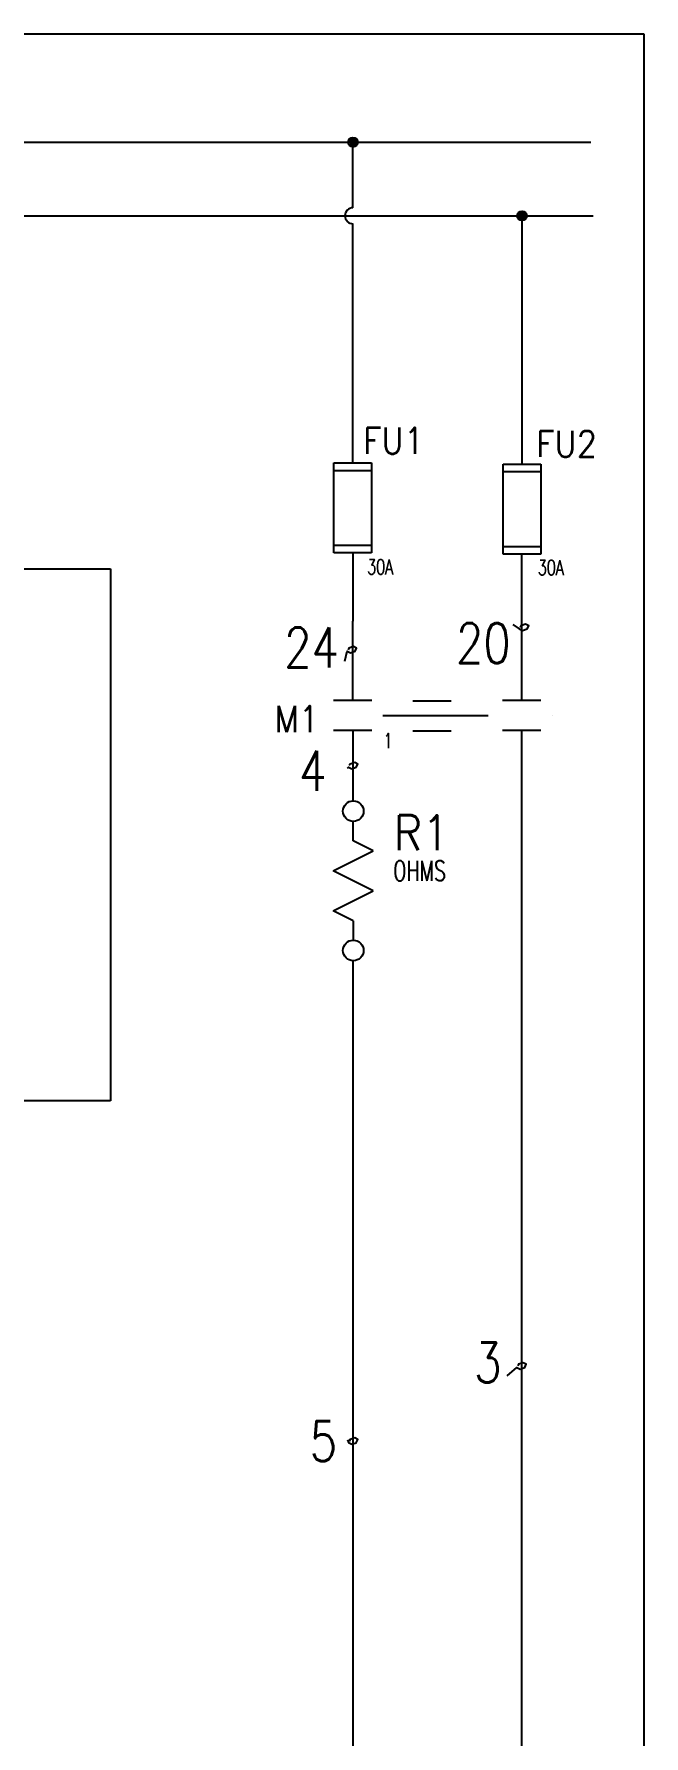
# Model space of a CAD drawing. Header units: millimetres. Extents: x 123.5 to 144.3, y 105.4 to 121.6.
# Drawn here: x 140.44 to 144.26, y 110.95 to 121.59 of the extents above; entities that cross this region are included whole.
import ezdxf
from ezdxf.enums import TextEntityAlignment as Align

# ---------------------------------------------------------------- set-up
doc = ezdxf.new("R2010")
doc.units = ezdxf.units.MM
for name, color, linetype in [('BLK_12AWG', 7, 'Continuous'), ('DESC', 250, 'Continuous'), ('LINK', 9, 'Continuous'), ('MISC', 7, 'Continuous'), ('SYMS', 7, 'Continuous'), ('TAGS', 250, 'Continuous'), ('WIREFIXED', 7, 'Continuous'), ('WIRES', 7, 'Continuous'), ('XREFCHILD', 134, 'Continuous')]:
    doc.layers.add(name, color=color, linetype=linetype)
doc.layers.add('WIRENO', color=7, linetype='Continuous', true_color=0x000000)
doc.styles.add('WD', font='romans.shx')

# ---------------------------------------------------------------- blocks, each defined once
blk = doc.blocks.new('WDDOT')
for radius in [0.03, 0.0187, 0.00929]:
    blk.add_circle((0, 0), radius)
blk = doc.blocks.new('VMS21')
at = {"linetype": 'Continuous'}
for p, q in [((-0.08, 0.0625), (0.08, 0.0625)), ((-0.08, -0.0625), (0.08, -0.0625))]:
    blk.add_line(p, q, dxfattribs=at)
at = {"style": 'WD'}
for tag, p, height, width in [('INST', (0.125, 0.1785), 0.0625, 0.7), ('LOC', (0.125, 0.0938), 0.0625, 0.7), ('TAG2', (0.1269, -0.045), 0.1094, 0.9), ('XREF', (0.1287, -0.1369), 0.0625, 0.7), ('DESC1', (0.1287, -0.2264), 0.0625, 0.7), ('DESC2', (0.1287, -0.3112), 0.0625, 0.7)]:
    blk.add_attdef(tag, p, '', height=height, dxfattribs=dict(at, width=width))
at = {"linetype": 'Continuous', "style": 'WD', "width": 0.9, "flags": 8}
blk.add_attdef('TERM01', text='', height=0.0625, dxfattribs=at).set_placement((-0.0312, 0.125), align=Align.RIGHT)
at = {"color": 7, "style": 'WD', "flags": 1}
for tag, p in [('X2TERM01', (0, 0.0625)), ('X8TERM02', (0, -0.0625))]:
    blk.add_attdef(tag, p, '', height=0.0109, dxfattribs=at)
at = {"style": 'WD'}
for tag, p, flags in [('FAMILY', (-0.1808, 0.0031), 9), ('CONTACT', (-0.1808, -0.0135), 1)]:
    blk.add_attdef(tag, p, '', height=0.01, dxfattribs=dict(at, flags=flags))
at = {"color": 7, "style": 'WD'}
for tag, p in [('X4LINK', (-0.1406, 0)), ('X1LINK', (0.125, 0))]:
    blk.add_attdef(tag, p, '', height=0.01, dxfattribs=at)
at = {"linetype": 'Continuous', "style": 'WD', "width": 0.9, "flags": 8}
blk.add_attdef('TERM02', text='', height=0.0625, dxfattribs=at).set_placement((-0.0312, -0.125), align=Align.TOP_RIGHT)
blk = doc.blocks.new('VFU1')
for p, q in [((-0.0781, -0.1875), (-0.0781, 0.1875)), ((-0.0781, 0.1875), (0.0781, 0.1875)), ((-0.0781, 0.1562), (0.0781, 0.1562)), ((0.0781, 0.1875), (0.0781, -0.1875)), ((-0.0781, -0.1562), (0.0781, -0.1562)), ((0.0781, -0.1875), (-0.0781, -0.1875))]:
    blk.add_line(p, q)
at = {"linetype": 'Continuous', "style": 'WD'}
for tag, height, flags, p in [('TERM01', 0.0625, 8, (-0.055, 0.2066)), ('CAT', 0.01, 9, (-0.0796, -0.0731)), ('MFG', 0.01, 9, (-0.0796, -0.0881))]:
    blk.add_attdef(tag, text='', height=height, dxfattribs=dict(at, flags=flags)).set_placement(p, align=Align.RIGHT)
at = {"style": 'WD'}
for tag, p, height, width in [('INST', (0.2812, 0.1629), 0.0625, 0.7), ('LOC', (0.2812, 0.0781), 0.0625, 0.7), ('TAG1', (0.1582, -0.0606), 0.1094, 0.9), ('DESC1', (0.2812, -0.1963), 0.0625, 0.7), ('DESC2', (0.2812, -0.2904), 0.0625, 0.7), ('DESC3', (0.2812, -0.375), 0.0625, 0.7)]:
    blk.add_attdef(tag, p, '', height=height, dxfattribs=dict(at, width=width))
at = {"style": 'WD', "width": 0.7}
blk.add_attdef('RATING1', text='', height=0.0938, rotation=90, dxfattribs=at).set_placement((0, 0), align=Align.MIDDLE_CENTER)
at = {"color": 7, "style": 'WD', "flags": 1}
for tag, p in [('X2TERM01', (0, 0.1875)), ('X8TERM02', (0, -0.1875))]:
    blk.add_attdef(tag, p, '', height=0.0109, dxfattribs=at)
at = {"color": 7, "style": 'WD'}
for tag, p in [('X4LINK', (-0.125, 0)), ('X1LINK', (0.1406, 0))]:
    blk.add_attdef(tag, p, '', height=0.01, dxfattribs=at)
at = {"style": 'WD', "flags": 9}
blk.add_attdef('FAMILY', text='', height=0.01, dxfattribs=at).set_placement((-0.0796, -0.0365), align=Align.RIGHT)
at = {"linetype": 'Continuous', "style": 'WD', "flags": 9}
blk.add_attdef('ASSYCODE', text='', height=0.01, dxfattribs=at).set_placement((-0.0985, -0.1081), align=Align.CENTER)
at = {"linetype": 'Continuous', "style": 'WD', "flags": 8}
blk.add_attdef('TERM02', text='', height=0.0625, dxfattribs=at).set_placement((-0.0407, -0.2134), align=Align.TOP_RIGHT)
blk = doc.blocks.new('WD_WNV')
at = {"linetype": 'Continuous', "style": 'WD', "width": 0.8}
blk.add_attdef('WIRENO', text='', height=0.125, dxfattribs=at).set_placement((-0.05, 0), align=Align.MIDDLE_RIGHT)
at = {"style": 'WD', "flags": 1}
for tag, p in [('W01USER', (-0.0625, 0.0938)), ('W02USER', (-0.0625, 0.0859)), ('W03USER', (-0.0625, 0.0781)), ('W04USER', (-0.0625, 0.0703)), ('W05USER', (-0.0625, 0.0625)), ('W06USER', (-0.0625, 0.0547)), ('W07USER', (-0.0625, 0.0469)), ('W08USER', (-0.0625, 0.0391)), ('W09USER', (-0.0625, 0.0312)), ('W10USER', (-0.0625, 0.0234))]:
    blk.add_attdef(tag, text='', height=0.005, dxfattribs=at).set_placement(p, align=Align.CENTER)
blk = doc.blocks.new('VRE1T')
for p, q in [((0, 0.125), (0, 0.1875)), ((0.0625, 0.0938), (0, 0.125)), ((-0.0625, 0.0312), (0.0625, 0.0938)), ((0.0625, -0.0312), (-0.0625, 0.0312)), ((-0.0625, -0.0938), (0.0625, -0.0312)), ((0, -0.125), (-0.0625, -0.0938)), ((0, -0.125), (0, -0.1875))]:
    blk.add_line(p, q)
for centre in [(0, 0.2178), (0, -0.2178)]:
    blk.add_circle(centre, 0.0322)
at = {"style": 'WD'}
for tag, p, height, width in [('INST', (0.2188, 0.3192), 0.0625, 0.7), ('LOC', (0.2188, 0.2344), 0.0625, 0.7), ('TAG1', (0.1269, 0.0956), 0.1094, 0.9), ('RATING1', (0.125, 0), 0.0625, 0.7), ('RATING2', (0.125, -0.0882), 0.0625, 0.7), ('DESC1', (0.1287, -0.1795), 0.0625, 0.7), ('DESC2', (0.1287, -0.2643), 0.0625, 0.7)]:
    blk.add_attdef(tag, p, '', height=height, dxfattribs=dict(at, width=width))
at = {"linetype": 'Continuous', "style": 'WD', "flags": 8}
blk.add_attdef('TERM01', text='', height=0.0625, dxfattribs=at).set_placement((-0.055, 0.2691), align=Align.RIGHT)
at = {"style": 'WD', "flags": 9}
blk.add_attdef('FAMILY', (-0.1836, 0.2047), '', height=0.01, rotation=90, dxfattribs=at)
at = {"linetype": 'Continuous', "style": 'WD', "flags": 9}
for tag, p in [('CAT', (-0.1394, 0.2297)), ('MFG', (-0.12, 0.2278)), ('ASSYCODE', (-0.0938, 0.2188))]:
    blk.add_attdef(tag, text='', height=0.01, rotation=90, dxfattribs=at).set_placement(p, align=Align.CENTER)
at = {"color": 7, "style": 'WD', "flags": 1}
for tag, p in [('X2TERM01', (0, 0.25)), ('X8TERM02', (0, -0.25))]:
    blk.add_attdef(tag, p, '', height=0.0109, dxfattribs=at)
at = {"linetype": 'Continuous', "style": 'WD', "flags": 8}
blk.add_attdef('TERM02', text='', height=0.0625, dxfattribs=at).set_placement((-0.0407, -0.2759), align=Align.TOP_RIGHT)

msp = doc.modelspace()

# ---------------------------------------------------------------- linework, layer by layer
at = {"color": 7, "linetype": 'Continuous'}
for p, q in [((144.256, 121.59), (123.506, 121.59)), ((144.256, 105.405), (144.256, 121.59))]:
    msp.add_line(p, q, dxfattribs=at)
at = {"layer": 'BLK_12AWG'}
for p, q in [((125.548, 120.914), (143.923, 120.914)), ((142.434, 120.504), (142.434, 120.914)), ((125.562, 120.454), (143.937, 120.454)), ((142.434, 119.165), (142.434, 120.404))]:
    msp.add_line(p, q, dxfattribs=at)
msp.add_arc((142.434, 120.454), 0.05, 90, 270, dxfattribs=at)
at = {"layer": 'LINK'}
for points in [[(142.62, 117.33), (143.28, 117.33)], [(143.68, 117.33), (143.68, 117.33)]]:
    msp.add_lwpolyline(points, dxfattribs=at)
at = {"layer": 'WIREFIXED'}
for points in [[(142.4, 117), (142.406, 117.006), (142.426, 116.997), (142.455, 117.006), (142.465, 117.026), (142.445, 117.036), (142.416, 117.026), (142.411, 117.016)], [(143.4, 113.2), (143.46, 113.253), (143.48, 113.243), (143.509, 113.253), (143.519, 113.273), (143.5, 113.283), (143.47, 113.273), (143.465, 113.263)], [(142.4, 112.8), (142.406, 112.783), (142.426, 112.773), (142.455, 112.782), (142.465, 112.802), (142.445, 112.812), (142.416, 112.802), (142.411, 112.792)]]:
    msp.add_lwpolyline(points, dxfattribs=at)
at = {"layer": 'WIRENO'}
for points in [[(143.434, 117.899), (143.475, 117.871), (143.495, 117.861), (143.524, 117.871), (143.534, 117.89), (143.514, 117.9), (143.485, 117.89), (143.48, 117.88)], [(142.384, 117.669), (142.398, 117.731), (142.418, 117.721), (142.447, 117.731), (142.457, 117.751), (142.437, 117.761), (142.408, 117.751), (142.403, 117.741)]]:
    msp.add_lwpolyline(points, dxfattribs=at)
at = {"layer": 'WIRES'}
for p, q in [((143.492, 118.901), (143.492, 120.454)), ((142.434, 118.909), (142.434, 119.165)), ((142.434, 118.346), (142.434, 117.92)), ((143.49, 117.424), (143.49, 118.338)), ((137.932, 118.246), (140.916, 118.246)), ((140.916, 118.246), (140.916, 115.199)), ((142.434, 117.92), (142.432, 117.92)), ((142.432, 117.92), (142.432, 117.424)), ((142.436, 116.796), (142.436, 117.237)), ((143.49, 109.289), (143.49, 117.237)), ((142.436, 109.789), (142.436, 115.796)), ((140.916, 115.199), (140.916, 114.92)), ((140.916, 114.92), (139.542, 114.92))]:
    msp.add_line(p, q, dxfattribs=at)

# ---------------------------------------------------------------- block references
at = {"layer": 'SYMS'}
for p in [(142.434, 120.914), (143.492, 120.454)]:
    msp.add_blockref('WDDOT', p, dxfattribs=at)
ref = msp.add_blockref('VFU1', (142.432, 118.628), dxfattribs=dict(at, xscale=1.5, yscale=1.5, zscale=1.5))
ref.add_attrib('DESC1', '30A', (142.523, 118.212), dxfattribs={"layer": 'DESC', "height": 0.0938, "style": 'WD', "width": 0.7})
ref.add_attrib('TAG1', 'FU1', (142.498, 118.966), dxfattribs={"layer": 'TAGS', "height": 0.1641, "style": 'WD', "width": 0.9})
ref = msp.add_blockref('VFU1', (143.492, 118.62), dxfattribs=dict(at, xscale=1.5, yscale=1.5, zscale=1.5))
ref.add_attrib('DESC1', '30A', (143.591, 118.208), dxfattribs={"layer": 'DESC', "height": 0.0938, "style": 'WD', "width": 0.7})
ref.add_attrib('TAG1', 'FU2', (143.581, 118.946), dxfattribs={"layer": 'TAGS', "height": 0.1641, "style": 'WD', "width": 0.9})
ref = msp.add_blockref('VMS21', (142.432, 117.331), dxfattribs=dict(at, xscale=1.5, yscale=1.5, zscale=1.5))
ref.add_attrib('XREF', '1', (142.625, 117.125), dxfattribs={"layer": 'XREFCHILD', "height": 0.0938, "style": 'WD', "width": 0.7})
ref.add_attrib('TAG2', 'M1', (141.943, 117.226), dxfattribs={"layer": 'TAGS', "height": 0.1641, "style": 'WD', "width": 0.9})
at = {"layer": 'SYMS', "xscale": 1.5, "yscale": 1.5, "zscale": 1.5}
for p in [(142.929, 117.327), (143.49, 117.331)]:
    msp.add_blockref('VMS21', p, dxfattribs=at)
at = {"layer": 'SYMS'}
ref = msp.add_blockref('VRE1T', (142.436, 116.296), dxfattribs=dict(at, xscale=2, yscale=2, zscale=2))
ref.add_attrib('RATING1', 'OHMS', (142.686, 116.296), dxfattribs={"layer": 'MISC', "height": 0.125, "style": 'WD', "width": 0.7})
ref.add_attrib('TAG1', 'R1', (142.69, 116.487), dxfattribs={"layer": 'TAGS', "height": 0.2188, "style": 'WD', "width": 0.9})
at = {"layer": 'WIREFIXED'}
ref = msp.add_blockref('WD_WNV', (142.489, 117.056), dxfattribs=dict(at, xscale=2, yscale=2, zscale=2))
ref.add_attrib('WIRENOF', '4', dxfattribs={"linetype": 'Continuous', "height": 0.25, "style": 'WD', "width": 0.8}).set_placement((142.268, 116.983), align=Align.MIDDLE_RIGHT)
ref = msp.add_blockref('WD_WNV', (143.586, 113.358), dxfattribs=dict(at, xscale=2, yscale=2, zscale=2))
ref.add_attrib('WIRENOF', '3', dxfattribs={"linetype": 'Continuous', "height": 0.25, "style": 'WD', "width": 0.8}).set_placement((143.364, 113.284), align=Align.MIDDLE_RIGHT)
ref = msp.add_blockref('WD_WNV', (142.556, 112.867), dxfattribs=dict(at, xscale=2, yscale=2, zscale=2))
ref.add_attrib('WIRENOF', '5', dxfattribs={"linetype": 'Continuous', "height": 0.25, "style": 'WD', "width": 0.8}).set_placement((142.335, 112.793), align=Align.MIDDLE_RIGHT)
at = {"layer": 'WIRENO'}
ref = msp.add_blockref('WD_WNV', (142.567, 117.829), dxfattribs=dict(at, xscale=2, yscale=2, zscale=2))
ref.add_attrib('WIRENO', '24', dxfattribs={"linetype": 'Continuous', "height": 0.25, "style": 'WD', "width": 0.8}).set_placement((142.346, 117.755), align=Align.MIDDLE_RIGHT)
ref = msp.add_blockref('WD_WNV', (143.642, 117.856), dxfattribs=dict(at, xscale=2, yscale=2, zscale=2))
ref.add_attrib('WIRENO', '20', dxfattribs={"linetype": 'Continuous', "height": 0.25, "style": 'WD', "width": 0.8}).set_placement((143.421, 117.782), align=Align.MIDDLE_RIGHT)

doc.saveas('drawing.dxf')
